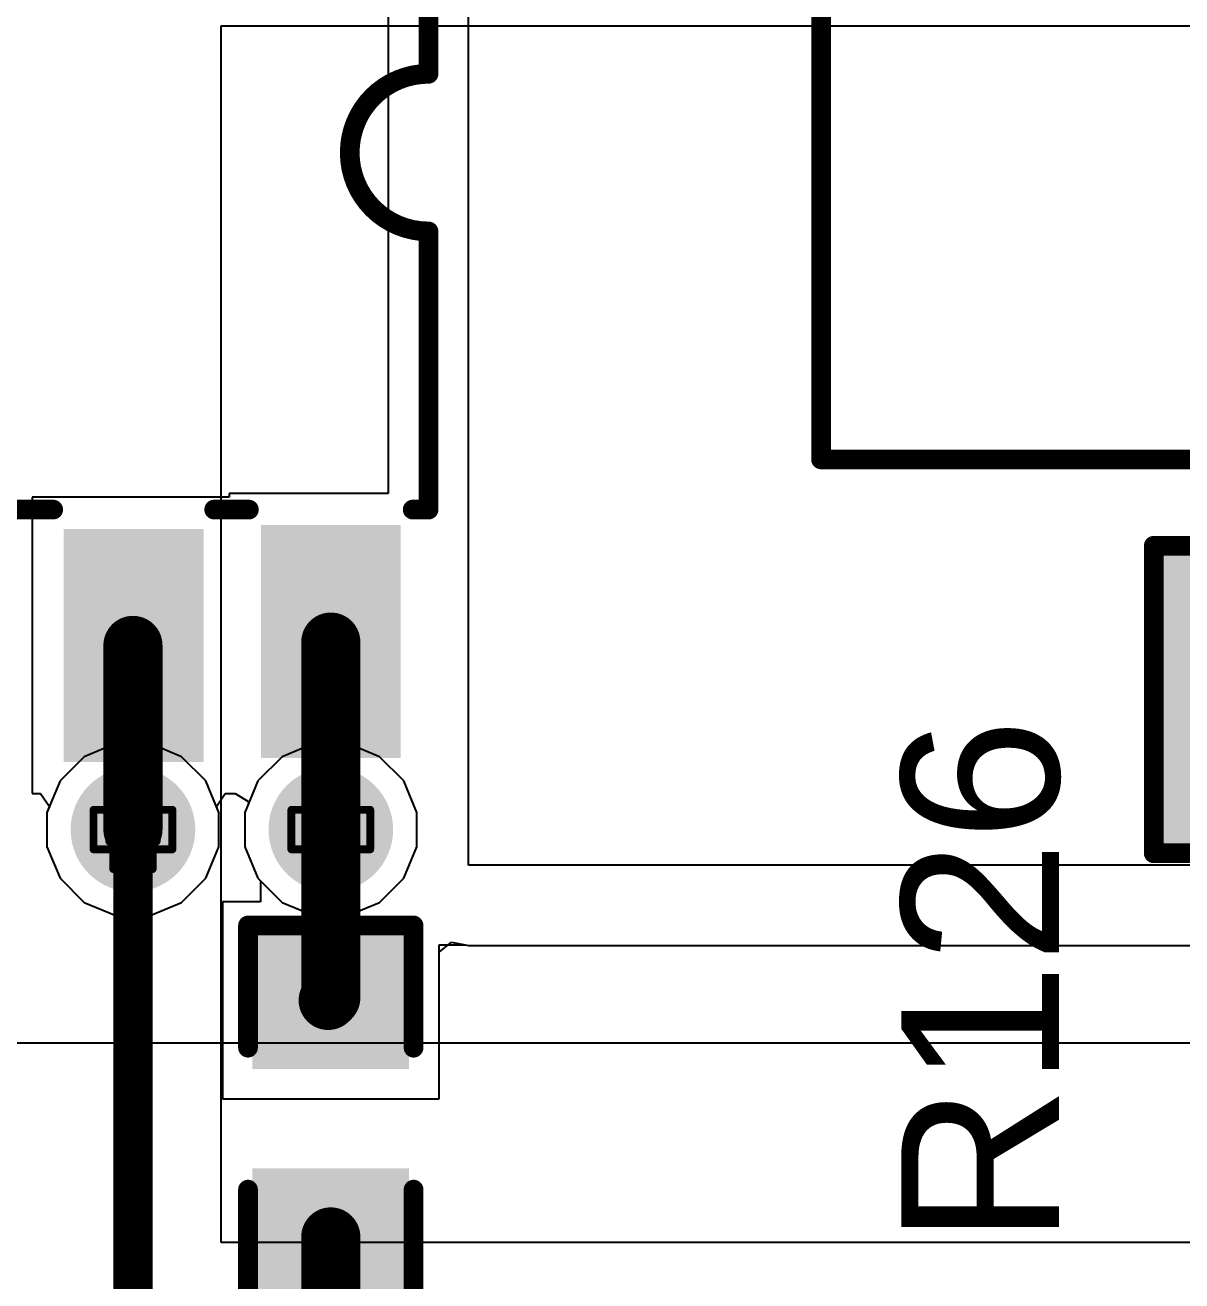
# Model space of a CAD drawing. Header units: inches. Extents: x -3 to 5259, y -3 to 5282.
# Drawn here: x 64.2 to 71.66, y 77.79 to 85.88 of the extents above; entities that cross this region are included whole.
import ezdxf

# ---------------------------------------------------------------- set-up
doc = ezdxf.new("R2010")
doc.units = ezdxf.units.IN
for name, color, linetype in [('Bottom Layer', 5, 'Continuous'), ('Bottom Solder', 6, 'Continuous'), ('Drill Drawing', 1, 'Continuous'), ('Layer 1', 16, 'Continuous'), ('Layer 2', 76, 'Continuous'), ('Top Layer', 1, 'Continuous'), ('Top Overlay', 2, 'Continuous'), ('Top Paste', 8, 'Continuous'), ('Top Solder', 216, 'Continuous'), ('Via Holes', 16, 'Continuous')]:
    doc.layers.add(name, color=color, linetype=linetype)
doc.styles.add('Arial', font='', dxfattribs={"height": 0.2})
doc.styles.get('Arial').set_extended_font_data('Arial')

# ---------------------------------------------------------------- blocks, each defined once
blk = doc.blocks.new('SO_5_4')
at = {"layer": 'Top Layer'}
for points in [[(-3.84985641, 0.8699995299999999), (-3.84985641, 1.67000047), (-2.44985667, 1.67000047), (-2.44985667, 0.8699995300000001)], [(2.44985667, 0.8699995299999999), (2.44985667, 1.67000047), (3.84985641, 1.67000047), (3.84985641, 0.8699995300000001)], [(2.47499759, -0.4000004700000002), (2.47499759, 0.4000004699999998), (3.87499733, 0.4000004700000002), (3.87499733, -0.4000004699999998)], [(-3.87499987, -1.67000047), (-3.87499987, -0.8699995300000001), (-2.47500013, -0.8699995299999999), (-2.47500013, -1.67000047)], [(2.44985667, -1.67000047), (2.44985667, -0.8699995300000001), (3.84985641, -0.8699995299999999), (3.84985641, -1.67000047)]]:
    blk.add_hatch(color=1, dxfattribs=at).paths.add_polyline_path(points)
at = {"layer": 'Top Paste'}
for points in [[(-3.84985641, 0.8699995299999999), (-3.84985641, 1.67000047), (-2.44985667, 1.67000047), (-2.44985667, 0.8699995300000001)], [(2.44985667, 0.8699995299999999), (2.44985667, 1.67000047), (3.84985641, 1.67000047), (3.84985641, 0.8699995300000001)], [(2.47499759, -0.4000004700000002), (2.47499759, 0.4000004699999998), (3.87499733, 0.4000004700000002), (3.87499733, -0.4000004699999998)], [(-3.87499987, -1.67000047), (-3.87499987, -0.8699995300000001), (-2.47500013, -0.8699995299999999), (-2.47500013, -1.67000047)], [(2.44985667, -1.67000047), (2.44985667, -0.8699995300000001), (3.84985641, -0.8699995299999999), (3.84985641, -1.67000047)]]:
    blk.add_hatch(color=8, dxfattribs=at).paths.add_polyline_path(points)
at = {"layer": 'Top Solder'}
for points in [[(-3.900656409999999, 0.8191995299999998), (-3.900656409999999, 1.72080047), (-2.39905667, 1.72080047), (-2.39905667, 0.8191995300000001)], [(2.39905667, 0.8191995299999998), (2.39905667, 1.72080047), (3.900656409999999, 1.72080047), (3.900656409999999, 0.8191995300000001)], [(2.42419759, -0.4508004700000001), (2.42419759, 0.4508004699999998), (3.92579733, 0.4508004700000001), (3.92579733, -0.4508004699999998)], [(-3.92579987, -1.72080047), (-3.92579987, -0.8191995300000001), (-2.42420013, -0.8191995299999998), (-2.42420013, -1.72080047)], [(2.39905667, -1.72080047), (2.39905667, -0.8191995300000001), (3.900656409999999, -0.8191995299999998), (3.900656409999999, -1.72080047)]]:
    blk.add_hatch(color=216, dxfattribs=at).paths.add_polyline_path(points)
at = {"layer": 'Top Overlay'}
for points in [[(-2.29997, 1.797685, 0.127, 0.127, 0), (-2.29997, 1.8998692, 0.127, 0.127, 0)], [(-0.5079745999999999, 1.8998692, 0.127, 0.127, 0), (-2.29997, 1.8998692, 0.127, 0.127, 0)], [(0.508, 1.8998692, 0.127, 0.127, -1), (-0.507746, 1.8998184, 0.127, 0.127, 0)], [(2.2999954, 1.8998692, 0.127, 0.127, 0), (0.5080254, 1.8998692, 0.127, 0.127, 0)], [(2.2999954, 1.797685, 0.127, 0.127, 0), (2.2999954, 1.8998692, 0.127, 0.127, 0)], [(2.2999954, 1.797812, 0.127, 0.127, 0), (2.2999954, 1.8998692, 0.127, 0.127, 0)], [(-3.988054, 1.2954, 0.127, 0.127, 0), (-4.115054, 1.4224, 0.127, 0.127, 0)], [(-4.115054, 1.1684, 0.127, 0.127, 0), (-4.115054, 1.4224, 0.127, 0.127, 0)], [(-4.115054, 1.1684, 0.127, 0.127, 0), (-3.988054, 1.2954, 0.127, 0.127, 0)], [(-2.29997, -0.7421371999999999, 0.127, 0.127, 0), (-2.29997, 0.7421118, 0.127, 0.127, 0)], [(2.2999954, 0.5186426, 0.127, 0.127, 0), (2.2999954, 0.742188, 0.127, 0.127, 0)], [(2.2999954, -0.742188, 0.127, 0.127, 0), (2.2999954, -0.5188965999999999, 0.127, 0.127, 0)], [(-2.29997, -1.9000724, 0.127, 0.127, 0), (-2.29997, -1.798066, 0.127, 0.127, 0)], [(2.2999954, -1.9000724, 0.127, 0.127, 0), (2.2999954, -1.7978882, 0.127, 0.127, 0)], [(2.2999954, -1.9000724, 0.127, 0.127, 0), (-2.29997, -1.9000724, 0.127, 0.127, 0)]]:
    blk.add_lwpolyline(points, format="xyseb", dxfattribs=at)
for points in [[(-2.33172, 1.8998692, 0.0635, 0.0635, 1), (-2.26822, 1.8998692, 0.0635, 0.0635, 1)], [(-2.33172, 1.8998692, 0.0635, 0.0635, 1), (-2.26822, 1.8998692, 0.0635, 0.0635, 1)], [(-0.5397246, 1.8998692, 0.0635, 0.0635, 1), (-0.4762245999999999, 1.8998692, 0.0635, 0.0635, 1)], [(-0.539496, 1.8998184, 0.0635, 0.0635, 1), (-0.475996, 1.8998184, 0.0635, 0.0635, 1)], [(0.47625, 1.8998692, 0.0635, 0.0635, 1), (0.5397500000000001, 1.8998692, 0.0635, 0.0635, 1)], [(0.4762754, 1.8998692, 0.0635, 0.0635, 1), (0.5397753999999999, 1.8998692, 0.0635, 0.0635, 1)], [(2.2682454, 1.8998692, 0.0635, 0.0635, 1), (2.3317454, 1.8998692, 0.0635, 0.0635, 1)], [(2.2682454, 1.8998692, 0.0635, 0.0635, 1), (2.3317454, 1.8998692, 0.0635, 0.0635, 1)], [(2.2682454, 1.8998692, 0.0635, 0.0635, 1), (2.3317454, 1.8998692, 0.0635, 0.0635, 1)], [(-2.33172, 1.797685, 0.0635, 0.0635, 1), (-2.26822, 1.797685, 0.0635, 0.0635, 1)], [(2.2682454, 1.797812, 0.0635, 0.0635, 1), (2.3317454, 1.797812, 0.0635, 0.0635, 1)], [(2.2682454, 1.797685, 0.0635, 0.0635, 1), (2.3317454, 1.797685, 0.0635, 0.0635, 1)], [(-4.146803999999999, 1.4224, 0.0635, 0.0635, 1), (-4.083303999999999, 1.4224, 0.0635, 0.0635, 1)], [(-4.146803999999999, 1.4224, 0.0635, 0.0635, 1), (-4.083303999999999, 1.4224, 0.0635, 0.0635, 1)], [(-4.019804, 1.2954, 0.0635, 0.0635, 1), (-3.956304, 1.2954, 0.0635, 0.0635, 1)], [(-4.019804, 1.2954, 0.0635, 0.0635, 1), (-3.956304, 1.2954, 0.0635, 0.0635, 1)], [(-4.146803999999999, 1.1684, 0.0635, 0.0635, 1), (-4.083303999999999, 1.1684, 0.0635, 0.0635, 1)], [(-4.146803999999999, 1.1684, 0.0635, 0.0635, 1), (-4.083303999999999, 1.1684, 0.0635, 0.0635, 1)], [(-2.33172, 0.7421118, 0.0635, 0.0635, 1), (-2.26822, 0.7421118, 0.0635, 0.0635, 1)], [(2.2682454, 0.742188, 0.0635, 0.0635, 1), (2.3317454, 0.742188, 0.0635, 0.0635, 1)], [(2.2682454, 0.5186426, 0.0635, 0.0635, 1), (2.3317454, 0.5186426, 0.0635, 0.0635, 1)], [(2.2682454, -0.5188965999999999, 0.0635, 0.0635, 1), (2.3317454, -0.5188965999999999, 0.0635, 0.0635, 1)], [(-2.33172, -0.7421371999999999, 0.0635, 0.0635, 1), (-2.26822, -0.7421371999999999, 0.0635, 0.0635, 1)], [(2.2682454, -0.742188, 0.0635, 0.0635, 1), (2.3317454, -0.742188, 0.0635, 0.0635, 1)], [(-2.33172, -1.798066, 0.0635, 0.0635, 1), (-2.26822, -1.798066, 0.0635, 0.0635, 1)], [(2.2682454, -1.7978882, 0.0635, 0.0635, 1), (2.3317454, -1.7978882, 0.0635, 0.0635, 1)], [(-2.33172, -1.9000724, 0.0635, 0.0635, 1), (-2.26822, -1.9000724, 0.0635, 0.0635, 1)], [(-2.33172, -1.9000724, 0.0635, 0.0635, 1), (-2.26822, -1.9000724, 0.0635, 0.0635, 1)], [(2.2682454, -1.9000724, 0.0635, 0.0635, 1), (2.3317454, -1.9000724, 0.0635, 0.0635, 1)], [(2.2682454, -1.9000724, 0.0635, 0.0635, 1), (2.3317454, -1.9000724, 0.0635, 0.0635, 1)]]:
    blk.add_lwpolyline(points, format="xyseb", close=True, dxfattribs=at)
blk = doc.blocks.new('R___1206_40')
at = {"layer": 'Top Layer'}
for points in [[(-2.03200254, 0.889), (-0.50800254, 0.889), (-0.50800254, -0.889), (-2.03200254, -0.889)], [(0.50799746, 0.889), (2.03199746, 0.889), (2.03199746, -0.889), (0.50799746, -0.889)]]:
    blk.add_hatch(color=1, dxfattribs=at).paths.add_polyline_path(points)
at = {"layer": 'Top Paste'}
for points in [[(-2.03200254, 0.889), (-0.50800254, 0.889), (-0.50800254, -0.889), (-2.03200254, -0.889)], [(0.50799746, 0.889), (2.03199746, 0.889), (2.03199746, -0.889), (0.50799746, -0.889)]]:
    blk.add_hatch(color=8, dxfattribs=at).paths.add_polyline_path(points)
at = {"layer": 'Top Solder'}
for points in [[(-2.13360254, 0.9905999999999999), (-0.40640254, 0.9905999999999999), (-0.40640254, -0.9905999999999999), (-2.13360254, -0.9905999999999999)], [(0.40639746, 0.9905999999999999), (2.13359746, 0.9905999999999999), (2.13359746, -0.9905999999999999), (0.40639746, -0.9905999999999999)]]:
    blk.add_hatch(color=216, dxfattribs=at).paths.add_polyline_path(points)
at = {"layer": 'Top Overlay'}
for points in [[(-2.1336, 0.99060254, 0.127, 0.127, 0), (-2.1336, -0.99060254, 0.127, 0.127, 0)], [(2.13359746, 0.9905999999999999, 0.127, 0.127, 0), (-2.1336, 0.99060254, 0.127, 0.127, 0)], [(2.13359746, 0.9905999999999999, 0.127, 0.127, 0), (2.13359746, -0.9905999999999999, 0.127, 0.127, 0)], [(2.13359746, -0.9905999999999999, 0.127, 0.127, 0), (-2.1336, -0.99060254, 0.127, 0.127, 0)]]:
    blk.add_lwpolyline(points, format="xyseb", dxfattribs=at)
for points in [[(-2.16535, 0.99060254, 0.0635, 0.0635, 1), (-2.10185, 0.99060254, 0.0635, 0.0635, 1)], [(-2.16535, 0.99060254, 0.0635, 0.0635, 1), (-2.10185, 0.99060254, 0.0635, 0.0635, 1)], [(2.10184746, 0.9905999999999999, 0.0635, 0.0635, 1), (2.16534746, 0.9905999999999999, 0.0635, 0.0635, 1)], [(2.10184746, 0.9905999999999999, 0.0635, 0.0635, 1), (2.16534746, 0.9905999999999999, 0.0635, 0.0635, 1)], [(-2.16535, -0.99060254, 0.0635, 0.0635, 1), (-2.10185, -0.99060254, 0.0635, 0.0635, 1)], [(-2.16535, -0.99060254, 0.0635, 0.0635, 1), (-2.10185, -0.99060254, 0.0635, 0.0635, 1)], [(2.10184746, -0.9905999999999999, 0.0635, 0.0635, 1), (2.16534746, -0.9905999999999999, 0.0635, 0.0635, 1)], [(2.10184746, -0.9905999999999999, 0.0635, 0.0635, 1), (2.16534746, -0.9905999999999999, 0.0635, 0.0635, 1)]]:
    blk.add_lwpolyline(points, format="xyseb", close=True, dxfattribs=at)
blk = doc.blocks.new('C___0603_220')
at = {"layer": 'Top Layer'}
for points in [[(-0.3809999999999999, 0.4445), (-0.3809999999999999, -0.4445), (-1.143, -0.4445), (-1.143, 0.4445)], [(1.143, 0.4445), (1.143, -0.4445), (0.3809999999999999, -0.4445), (0.3809999999999999, 0.4445)]]:
    blk.add_hatch(color=1, dxfattribs=at).paths.add_polyline_path(points)
at = {"layer": 'Top Paste'}
for points in [[(-0.3809999999999999, 0.4445), (-0.3809999999999999, -0.4445), (-1.143, -0.4445), (-1.143, 0.4445)], [(1.143, 0.4445), (1.143, -0.4445), (0.3809999999999999, -0.4445), (0.3809999999999999, 0.4445)]]:
    blk.add_hatch(color=8, dxfattribs=at).paths.add_polyline_path(points)
at = {"layer": 'Top Solder'}
for points in [[(-0.3210001199999999, 0.50449988), (-0.3210001199999999, -0.50449988), (-1.20299988, -0.50449988), (-1.20299988, 0.50449988)], [(1.20299988, 0.50449988), (1.20299988, -0.50449988), (0.3210001199999999, -0.50449988), (0.3210001199999999, 0.50449988)]]:
    blk.add_hatch(color=216, dxfattribs=at).paths.add_polyline_path(points)
at = {"layer": 'Top Overlay'}
for points in [[(-0.4571999999999999, 0.5334, 0.127, 0.127, 0), (-1.2446, 0.5334, 0.127, 0.127, 0)], [(-1.2446, -0.5334, 0.127, 0.127, 0), (-1.2446, 0.5334, 0.127, 0.127, 0)], [(1.2446, 0.5334, 0.127, 0.127, 0), (0.4571999999999999, 0.5334, 0.127, 0.127, 0)], [(1.2446, -0.5334, 0.127, 0.127, 0), (1.2446, 0.5334, 0.127, 0.127, 0)], [(-0.4571999999999999, -0.5334, 0.127, 0.127, 0), (-1.2446, -0.5334, 0.127, 0.127, 0)], [(1.2446, -0.5334, 0.127, 0.127, 0), (0.4571999999999999, -0.5334, 0.127, 0.127, 0)]]:
    blk.add_lwpolyline(points, format="xyseb", dxfattribs=at)
for points in [[(-1.27635, 0.5334, 0.0635, 0.0635, 1), (-1.21285, 0.5334, 0.0635, 0.0635, 1)], [(-1.27635, 0.5334, 0.0635, 0.0635, 1), (-1.21285, 0.5334, 0.0635, 0.0635, 1)], [(-0.4889499999999999, 0.5334, 0.0635, 0.0635, 1), (-0.42545, 0.5334, 0.0635, 0.0635, 1)], [(0.42545, 0.5334, 0.0635, 0.0635, 1), (0.4889499999999999, 0.5334, 0.0635, 0.0635, 1)], [(1.21285, 0.5334, 0.0635, 0.0635, 1), (1.27635, 0.5334, 0.0635, 0.0635, 1)], [(1.21285, 0.5334, 0.0635, 0.0635, 1), (1.27635, 0.5334, 0.0635, 0.0635, 1)], [(-1.27635, -0.5334, 0.0635, 0.0635, 1), (-1.21285, -0.5334, 0.0635, 0.0635, 1)], [(-1.27635, -0.5334, 0.0635, 0.0635, 1), (-1.21285, -0.5334, 0.0635, 0.0635, 1)], [(-0.4889499999999999, -0.5334, 0.0635, 0.0635, 1), (-0.42545, -0.5334, 0.0635, 0.0635, 1)], [(0.42545, -0.5334, 0.0635, 0.0635, 1), (0.4889499999999999, -0.5334, 0.0635, 0.0635, 1)], [(1.21285, -0.5334, 0.0635, 0.0635, 1), (1.27635, -0.5334, 0.0635, 0.0635, 1)], [(1.21285, -0.5334, 0.0635, 0.0635, 1), (1.27635, -0.5334, 0.0635, 0.0635, 1)]]:
    blk.add_lwpolyline(points, format="xyseb", close=True, dxfattribs=at)
blk = doc.blocks.new('SVZ1VM221FBRE00RAXXX_221')
at = {"layer": 'Top Overlay'}
for points in [[(4.20123874, 4.2262298, 0.127, 0.127, 0), (-2.4649684, 4.2262298, 0.127, 0.127, 0)], [(4.20123874, 4.2262298, 0.127, 0.127, 0), (4.20123874, 0.7823962, 0.127, 0.127, 0)]]:
    blk.add_lwpolyline(points, format="xyseb", dxfattribs=at)
blk.add_lwpolyline([(4.169488739999999, 4.2262298, 0.0635, 0.0635, 1), (4.23298874, 4.2262298, 0.0635, 0.0635, 1)], format="xyseb", close=True, dxfattribs=at)
blk.add_lwpolyline([(4.169488739999999, 4.2262298, 0.0635, 0.0635, 1), (4.23298874, 4.2262298, 0.0635, 0.0635, 1)], format="xyseb", close=True, dxfattribs=at)

msp = doc.modelspace()

# ---------------------------------------------------------------- hatches: boundary and pattern name
at = {"layer": 'Bottom Layer'}
h = msp.add_hatch(color=5, dxfattribs=at)
edge = h.paths.add_edge_path()
edge.add_arc((64.8989431, 80.70034152), 0.2999994, 0, 360)
h = msp.add_hatch(color=5, dxfattribs=at)
edge = h.paths.add_edge_path()
edge.add_arc((66.17383767999999, 80.70034152), 0.2999994, 0, 360)
at = {"layer": 'Bottom Solder'}
h = msp.add_hatch(color=6, dxfattribs=at)
edge = h.paths.add_edge_path()
edge.add_arc((64.8989431, 80.70034152), 0.4015993999999999, 0, 360)
h = msp.add_hatch(color=6, dxfattribs=at)
edge = h.paths.add_edge_path()
edge.add_arc((66.17383767999999, 80.70034152), 0.4015993999999999, 0, 360)
at = {"layer": 'Layer 1'}
h = msp.add_hatch(color=16, dxfattribs=at)
edge = h.paths.add_edge_path()
edge.add_arc((64.8989431, 80.70034152), 0.2999994, 0, 360)
h = msp.add_hatch(color=16, dxfattribs=at)
edge = h.paths.add_edge_path()
edge.add_arc((66.17383767999999, 80.70034152), 0.2999994, 0, 360)
at = {"layer": 'Layer 2'}
h = msp.add_hatch(color=76, dxfattribs=at)
edge = h.paths.add_edge_path()
edge.add_arc((64.8989431, 80.70034152), 0.2999994, 0, 360)
h = msp.add_hatch(color=76, dxfattribs=at)
edge = h.paths.add_edge_path()
edge.add_arc((66.17383767999999, 80.70034152), 0.2999994, 0, 360)
at = {"layer": 'Top Layer'}
h = msp.add_hatch(color=1, dxfattribs=at)
edge = h.paths.add_edge_path()
edge.add_arc((64.8989431, 80.70034152), 0.2999994, 0, 360)
h = msp.add_hatch(color=1, dxfattribs=at)
edge = h.paths.add_edge_path()
edge.add_arc((66.17383767999999, 80.70034152), 0.2999994, 0, 360)
at = {"layer": 'Top Solder'}
h = msp.add_hatch(color=216, dxfattribs=at)
edge = h.paths.add_edge_path()
edge.add_arc((64.8989431, 80.70034152), 0.4015993999999999, 0, 360)
h = msp.add_hatch(color=216, dxfattribs=at)
edge = h.paths.add_edge_path()
edge.add_arc((66.17383767999999, 80.70034152), 0.4015993999999999, 0, 360)
at = {"layer": 'Via Holes'}
h = msp.add_hatch(color=7, dxfattribs=at)
edge = h.paths.add_edge_path()
edge.add_arc((64.8989431, 80.70034152), 0.1499997, 0, 360)
h = msp.add_hatch(color=7, dxfattribs=at)
edge = h.paths.add_edge_path()
edge.add_arc((66.17383767999999, 80.70034152), 0.1499997, 0, 360)

# ---------------------------------------------------------------- linework, layer by layer
at = {"layer": 'Bottom Layer'}
for p, q in [((64.7887452, 81.25434092), (64.58512864, 81.17000021999999)), ((64.7887452, 81.25434092), (64.58512864, 81.17000021999999)), ((65.009141, 81.25434092), (64.7887452, 81.25434092)), ((65.009141, 81.25434092), (64.7887452, 81.25434092)), ((65.21275755999999, 81.17000021999999), (65.009141, 81.25434092)), ((65.21275755999999, 81.17000021999999), (65.009141, 81.25434092)), ((66.06363978, 81.25434092), (65.86002321999999, 81.17000021999999)), ((66.06363978, 81.25434092), (65.86002321999999, 81.17000021999999)), ((66.28403558000001, 81.25434092), (66.06363978, 81.25434092)), ((66.28403558000001, 81.25434092), (66.06363978, 81.25434092)), ((66.48765214, 81.17000021999999), (66.28403558000001, 81.25434092)), ((66.48765214, 81.17000021999999), (66.28403558000001, 81.25434092)), ((64.58512864, 81.17000021999999), (64.42928439999999, 81.01415598)), ((64.58512864, 81.17000021999999), (64.42928439999999, 81.01415598)), ((65.3686018, 81.01415598), (65.21275755999999, 81.17000021999999)), ((65.3686018, 81.01415598), (65.21275755999999, 81.17000021999999)), ((65.86002321999999, 81.17000021999999), (65.70417898, 81.01415598)), ((65.86002321999999, 81.17000021999999), (65.70417898, 81.01415598)), ((66.64349637999999, 81.01415598), (66.48765214, 81.17000021999999)), ((66.64349637999999, 81.01415598), (66.48765214, 81.17000021999999)), ((64.42928439999999, 81.01415598), (64.3449437, 80.81053942)), ((64.42928439999999, 81.01415598), (64.3449437, 80.81053942)), ((65.4529425, 80.81053942), (65.3686018, 81.01415598)), ((65.4529425, 80.81053942), (65.3686018, 81.01415598)), ((65.70417898, 81.01415598), (65.61983828, 80.81053942)), ((65.70417898, 81.01415598), (65.61983828, 80.81053942)), ((66.72783708, 80.81053942), (66.64349637999999, 81.01415598)), ((66.72783708, 80.81053942), (66.64349637999999, 81.01415598)), ((64.3449437, 80.81053942), (64.3449437, 80.59014361999999)), ((64.3449437, 80.81053942), (64.3449437, 80.59014361999999)), ((65.4529425, 80.59014361999999), (65.4529425, 80.81053942)), ((65.4529425, 80.59014361999999), (65.4529425, 80.81053942)), ((65.61983828, 80.81053942), (65.61983828, 80.59014361999999)), ((65.61983828, 80.81053942), (65.61983828, 80.59014361999999)), ((66.72783708, 80.59014361999999), (66.72783708, 80.81053942)), ((66.72783708, 80.59014361999999), (66.72783708, 80.81053942)), ((64.3449437, 80.59014361999999), (64.42928439999999, 80.38652705999999)), ((64.3449437, 80.59014361999999), (64.42928439999999, 80.38652705999999)), ((65.3686018, 80.38652705999999), (65.4529425, 80.59014361999999)), ((65.3686018, 80.38652705999999), (65.4529425, 80.59014361999999)), ((65.61983828, 80.59014361999999), (65.70417898, 80.38652705999999)), ((65.61983828, 80.59014361999999), (65.70417898, 80.38652705999999)), ((66.64349637999999, 80.38652705999999), (66.72783708, 80.59014361999999)), ((66.64349637999999, 80.38652705999999), (66.72783708, 80.59014361999999)), ((64.42928439999999, 80.38652705999999), (64.58512864, 80.23068282)), ((64.42928439999999, 80.38652705999999), (64.58512864, 80.23068282)), ((65.21275755999999, 80.23068282), (65.3686018, 80.38652705999999)), ((65.21275755999999, 80.23068282), (65.3686018, 80.38652705999999)), ((65.70417898, 80.38652705999999), (65.86002321999999, 80.23068282)), ((65.70417898, 80.38652705999999), (65.86002321999999, 80.23068282)), ((66.48765214, 80.23068282), (66.64349637999999, 80.38652705999999)), ((66.48765214, 80.23068282), (66.64349637999999, 80.38652705999999)), ((64.58512864, 80.23068282), (64.7887452, 80.14634212)), ((64.58512864, 80.23068282), (64.7887452, 80.14634212)), ((65.009141, 80.14634212), (65.21275755999999, 80.23068282)), ((65.009141, 80.14634212), (65.21275755999999, 80.23068282)), ((65.86002321999999, 80.23068282), (66.06363978, 80.14634212)), ((65.86002321999999, 80.23068282), (66.06363978, 80.14634212)), ((66.28403558000001, 80.14634212), (66.48765214, 80.23068282)), ((66.28403558000001, 80.14634212), (66.48765214, 80.23068282)), ((64.7887452, 80.14634212), (65.009141, 80.14634212)), ((64.7887452, 80.14634212), (65.009141, 80.14634212)), ((66.06363978, 80.14634212), (66.28403558000001, 80.14634212)), ((66.06363978, 80.14634212), (66.28403558000001, 80.14634212)), ((110.8536137, 79.3242), (48.1076, 79.3242))]:
    msp.add_line(p, q, dxfattribs=at)
at = {"layer": 'Drill Drawing'}
for points in [[(64.77194309999999, 80.82734151999999, 0.0508, 0.0508, 0), (64.77194309999999, 80.95434151999999, 0.0508, 0.0508, 0)], [(64.77194309999999, 80.95434151999999, 0.0508, 0.0508, 0), (65.02594309999999, 80.95434151999999, 0.0508, 0.0508, 0)], [(65.02594309999999, 80.82734151999999, 0.0508, 0.0508, 0), (65.02594309999999, 80.95434151999999, 0.0508, 0.0508, 0)], [(66.04683768, 80.82734151999999, 0.0508, 0.0508, 0), (66.04683768, 80.95434151999999, 0.0508, 0.0508, 0)], [(66.04683768, 80.95434151999999, 0.0508, 0.0508, 0), (66.30083767999999, 80.95434151999999, 0.0508, 0.0508, 0)], [(66.30083767999999, 80.82734151999999, 0.0508, 0.0508, 0), (66.30083767999999, 80.95434151999999, 0.0508, 0.0508, 0)], [(64.64494309999999, 80.57334152, 0.0508, 0.0508, 0), (64.64494309999999, 80.82734151999999, 0.0508, 0.0508, 0)], [(64.64494309999999, 80.82734151999999, 0.0508, 0.0508, 0), (64.77194309999999, 80.82734151999999, 0.0508, 0.0508, 0)], [(64.8227431, 80.77654152, 0.0508, 0.0508, 0), (64.8227431, 80.85274152, 0.0508, 0.0508, 0)], [(64.8227431, 80.85274152, 0.0508, 0.0508, 0), (64.9751431, 80.85274152, 0.0508, 0.0508, 0)], [(64.9751431, 80.77654152, 0.0508, 0.0508, 0), (64.9751431, 80.85274152, 0.0508, 0.0508, 0)], [(65.02594309999999, 80.82734151999999, 0.0508, 0.0508, 0), (65.1529431, 80.82734151999999, 0.0508, 0.0508, 0)], [(65.1529431, 80.57334152, 0.0508, 0.0508, 0), (65.1529431, 80.82734151999999, 0.0508, 0.0508, 0)], [(65.91983768, 80.57334152, 0.0508, 0.0508, 0), (65.91983768, 80.82734151999999, 0.0508, 0.0508, 0)], [(65.91983768, 80.82734151999999, 0.0508, 0.0508, 0), (66.04683768, 80.82734151999999, 0.0508, 0.0508, 0)], [(66.09763767999999, 80.77654152, 0.0508, 0.0508, 0), (66.09763767999999, 80.85274152, 0.0508, 0.0508, 0)], [(66.09763767999999, 80.85274152, 0.0508, 0.0508, 0), (66.25003767999999, 80.85274152, 0.0508, 0.0508, 0)], [(66.25003767999999, 80.77654152, 0.0508, 0.0508, 0), (66.25003767999999, 80.85274152, 0.0508, 0.0508, 0)], [(66.30083767999999, 80.82734151999999, 0.0508, 0.0508, 0), (66.42783768, 80.82734151999999, 0.0508, 0.0508, 0)], [(66.42783768, 80.57334152, 0.0508, 0.0508, 0), (66.42783768, 80.82734151999999, 0.0508, 0.0508, 0)], [(64.7465431, 80.62414152, 0.0508, 0.0508, 0), (64.7465431, 80.77654152, 0.0508, 0.0508, 0)], [(64.7465431, 80.77654152, 0.0508, 0.0508, 0), (64.8227431, 80.77654152, 0.0508, 0.0508, 0)], [(64.9751431, 80.77654152, 0.0508, 0.0508, 0), (65.0513431, 80.77654152, 0.0508, 0.0508, 0)], [(65.0513431, 80.62414152, 0.0508, 0.0508, 0), (65.0513431, 80.77654152, 0.0508, 0.0508, 0)], [(66.02143768, 80.62414152, 0.0508, 0.0508, 0), (66.02143768, 80.77654152, 0.0508, 0.0508, 0)], [(66.02143768, 80.77654152, 0.0508, 0.0508, 0), (66.09763767999999, 80.77654152, 0.0508, 0.0508, 0)], [(66.25003767999999, 80.77654152, 0.0508, 0.0508, 0), (66.32623768, 80.77654152, 0.0508, 0.0508, 0)], [(66.32623768, 80.62414152, 0.0508, 0.0508, 0), (66.32623768, 80.77654152, 0.0508, 0.0508, 0)], [(64.64494309999999, 80.57334152, 0.0508, 0.0508, 0), (64.77194309999999, 80.57334152, 0.0508, 0.0508, 0)], [(64.7465431, 80.62414152, 0.0508, 0.0508, 0), (64.8227431, 80.62414152, 0.0508, 0.0508, 0)], [(64.77194309999999, 80.44634151999999, 0.0508, 0.0508, 0), (64.77194309999999, 80.57334152, 0.0508, 0.0508, 0)], [(64.8227431, 80.54794152, 0.0508, 0.0508, 0), (64.8227431, 80.62414152, 0.0508, 0.0508, 0)], [(64.9751431, 80.62414152, 0.0508, 0.0508, 0), (65.0513431, 80.62414152, 0.0508, 0.0508, 0)], [(64.9751431, 80.54794152, 0.0508, 0.0508, 0), (64.9751431, 80.62414152, 0.0508, 0.0508, 0)], [(65.02594309999999, 80.57334152, 0.0508, 0.0508, 0), (65.1529431, 80.57334152, 0.0508, 0.0508, 0)], [(65.02594309999999, 80.44634151999999, 0.0508, 0.0508, 0), (65.02594309999999, 80.57334152, 0.0508, 0.0508, 0)], [(65.91983768, 80.57334152, 0.0508, 0.0508, 0), (66.04683768, 80.57334152, 0.0508, 0.0508, 0)], [(66.02143768, 80.62414152, 0.0508, 0.0508, 0), (66.09763767999999, 80.62414152, 0.0508, 0.0508, 0)], [(66.04683768, 80.44634151999999, 0.0508, 0.0508, 0), (66.04683768, 80.57334152, 0.0508, 0.0508, 0)], [(66.09763767999999, 80.54794152, 0.0508, 0.0508, 0), (66.09763767999999, 80.62414152, 0.0508, 0.0508, 0)], [(66.25003767999999, 80.62414152, 0.0508, 0.0508, 0), (66.32623768, 80.62414152, 0.0508, 0.0508, 0)], [(66.25003767999999, 80.54794152, 0.0508, 0.0508, 0), (66.25003767999999, 80.62414152, 0.0508, 0.0508, 0)], [(66.30083767999999, 80.57334152, 0.0508, 0.0508, 0), (66.42783768, 80.57334152, 0.0508, 0.0508, 0)], [(66.30083767999999, 80.44634151999999, 0.0508, 0.0508, 0), (66.30083767999999, 80.57334152, 0.0508, 0.0508, 0)], [(64.8227431, 80.54794152, 0.0508, 0.0508, 0), (64.9751431, 80.54794152, 0.0508, 0.0508, 0)], [(66.09763767999999, 80.54794152, 0.0508, 0.0508, 0), (66.25003767999999, 80.54794152, 0.0508, 0.0508, 0)], [(64.77194309999999, 80.44634151999999, 0.0508, 0.0508, 0), (65.02594309999999, 80.44634151999999, 0.0508, 0.0508, 0)], [(66.04683768, 80.44634151999999, 0.0508, 0.0508, 0), (66.30083767999999, 80.44634151999999, 0.0508, 0.0508, 0)]]:
    msp.add_lwpolyline(points, format="xyseb", dxfattribs=at)
for points in [[(64.7592431, 80.95434151999999, 0.0254, 0.0254, 1), (64.7846431, 80.95434151999999, 0.0254, 0.0254, 1)], [(64.7592431, 80.95434151999999, 0.0254, 0.0254, 1), (64.7846431, 80.95434151999999, 0.0254, 0.0254, 1)], [(65.0132431, 80.95434151999999, 0.0254, 0.0254, 1), (65.03864309999999, 80.95434151999999, 0.0254, 0.0254, 1)], [(65.0132431, 80.95434151999999, 0.0254, 0.0254, 1), (65.03864309999999, 80.95434151999999, 0.0254, 0.0254, 1)], [(66.03413768, 80.95434151999999, 0.0254, 0.0254, 1), (66.05953767999999, 80.95434151999999, 0.0254, 0.0254, 1)], [(66.03413768, 80.95434151999999, 0.0254, 0.0254, 1), (66.05953767999999, 80.95434151999999, 0.0254, 0.0254, 1)], [(66.28813768, 80.95434151999999, 0.0254, 0.0254, 1), (66.31353768, 80.95434151999999, 0.0254, 0.0254, 1)], [(66.28813768, 80.95434151999999, 0.0254, 0.0254, 1), (66.31353768, 80.95434151999999, 0.0254, 0.0254, 1)], [(64.6322431, 80.82734151999999, 0.0254, 0.0254, 1), (64.6576431, 80.82734151999999, 0.0254, 0.0254, 1)], [(64.6322431, 80.82734151999999, 0.0254, 0.0254, 1), (64.6576431, 80.82734151999999, 0.0254, 0.0254, 1)], [(64.7592431, 80.82734151999999, 0.0254, 0.0254, 1), (64.7846431, 80.82734151999999, 0.0254, 0.0254, 1)], [(64.7592431, 80.82734151999999, 0.0254, 0.0254, 1), (64.7846431, 80.82734151999999, 0.0254, 0.0254, 1)], [(64.81004309999999, 80.85274152, 0.0254, 0.0254, 1), (64.83544309999999, 80.85274152, 0.0254, 0.0254, 1)], [(64.81004309999999, 80.85274152, 0.0254, 0.0254, 1), (64.83544309999999, 80.85274152, 0.0254, 0.0254, 1)], [(64.9624431, 80.85274152, 0.0254, 0.0254, 1), (64.98784309999999, 80.85274152, 0.0254, 0.0254, 1)], [(64.9624431, 80.85274152, 0.0254, 0.0254, 1), (64.98784309999999, 80.85274152, 0.0254, 0.0254, 1)], [(65.0132431, 80.82734151999999, 0.0254, 0.0254, 1), (65.03864309999999, 80.82734151999999, 0.0254, 0.0254, 1)], [(65.0132431, 80.82734151999999, 0.0254, 0.0254, 1), (65.03864309999999, 80.82734151999999, 0.0254, 0.0254, 1)], [(65.14024309999999, 80.82734151999999, 0.0254, 0.0254, 1), (65.1656431, 80.82734151999999, 0.0254, 0.0254, 1)], [(65.14024309999999, 80.82734151999999, 0.0254, 0.0254, 1), (65.1656431, 80.82734151999999, 0.0254, 0.0254, 1)], [(65.90713767999999, 80.82734151999999, 0.0254, 0.0254, 1), (65.93253768, 80.82734151999999, 0.0254, 0.0254, 1)], [(65.90713767999999, 80.82734151999999, 0.0254, 0.0254, 1), (65.93253768, 80.82734151999999, 0.0254, 0.0254, 1)], [(66.03413768, 80.82734151999999, 0.0254, 0.0254, 1), (66.05953767999999, 80.82734151999999, 0.0254, 0.0254, 1)], [(66.03413768, 80.82734151999999, 0.0254, 0.0254, 1), (66.05953767999999, 80.82734151999999, 0.0254, 0.0254, 1)], [(66.08493768, 80.85274152, 0.0254, 0.0254, 1), (66.11033768, 80.85274152, 0.0254, 0.0254, 1)], [(66.08493768, 80.85274152, 0.0254, 0.0254, 1), (66.11033768, 80.85274152, 0.0254, 0.0254, 1)], [(66.23733768, 80.85274152, 0.0254, 0.0254, 1), (66.26273767999999, 80.85274152, 0.0254, 0.0254, 1)], [(66.23733768, 80.85274152, 0.0254, 0.0254, 1), (66.26273767999999, 80.85274152, 0.0254, 0.0254, 1)], [(66.28813768, 80.82734151999999, 0.0254, 0.0254, 1), (66.31353768, 80.82734151999999, 0.0254, 0.0254, 1)], [(66.28813768, 80.82734151999999, 0.0254, 0.0254, 1), (66.31353768, 80.82734151999999, 0.0254, 0.0254, 1)], [(66.41513768, 80.82734151999999, 0.0254, 0.0254, 1), (66.44053767999999, 80.82734151999999, 0.0254, 0.0254, 1)], [(66.41513768, 80.82734151999999, 0.0254, 0.0254, 1), (66.44053767999999, 80.82734151999999, 0.0254, 0.0254, 1)], [(64.73384309999999, 80.77654152, 0.0254, 0.0254, 1), (64.7592431, 80.77654152, 0.0254, 0.0254, 1)], [(64.73384309999999, 80.77654152, 0.0254, 0.0254, 1), (64.7592431, 80.77654152, 0.0254, 0.0254, 1)], [(64.81004309999999, 80.77654152, 0.0254, 0.0254, 1), (64.83544309999999, 80.77654152, 0.0254, 0.0254, 1)], [(64.81004309999999, 80.77654152, 0.0254, 0.0254, 1), (64.83544309999999, 80.77654152, 0.0254, 0.0254, 1)], [(64.9624431, 80.77654152, 0.0254, 0.0254, 1), (64.98784309999999, 80.77654152, 0.0254, 0.0254, 1)], [(64.9624431, 80.77654152, 0.0254, 0.0254, 1), (64.98784309999999, 80.77654152, 0.0254, 0.0254, 1)], [(65.03864309999999, 80.77654152, 0.0254, 0.0254, 1), (65.0640431, 80.77654152, 0.0254, 0.0254, 1)], [(65.03864309999999, 80.77654152, 0.0254, 0.0254, 1), (65.0640431, 80.77654152, 0.0254, 0.0254, 1)], [(66.00873768, 80.77654152, 0.0254, 0.0254, 1), (66.03413768, 80.77654152, 0.0254, 0.0254, 1)], [(66.00873768, 80.77654152, 0.0254, 0.0254, 1), (66.03413768, 80.77654152, 0.0254, 0.0254, 1)], [(66.08493768, 80.77654152, 0.0254, 0.0254, 1), (66.11033768, 80.77654152, 0.0254, 0.0254, 1)], [(66.08493768, 80.77654152, 0.0254, 0.0254, 1), (66.11033768, 80.77654152, 0.0254, 0.0254, 1)], [(66.23733768, 80.77654152, 0.0254, 0.0254, 1), (66.26273767999999, 80.77654152, 0.0254, 0.0254, 1)], [(66.23733768, 80.77654152, 0.0254, 0.0254, 1), (66.26273767999999, 80.77654152, 0.0254, 0.0254, 1)], [(66.31353768, 80.77654152, 0.0254, 0.0254, 1), (66.33893768, 80.77654152, 0.0254, 0.0254, 1)], [(66.31353768, 80.77654152, 0.0254, 0.0254, 1), (66.33893768, 80.77654152, 0.0254, 0.0254, 1)], [(64.6322431, 80.57334152, 0.0254, 0.0254, 1), (64.6576431, 80.57334152, 0.0254, 0.0254, 1)], [(64.6322431, 80.57334152, 0.0254, 0.0254, 1), (64.6576431, 80.57334152, 0.0254, 0.0254, 1)], [(64.73384309999999, 80.62414152, 0.0254, 0.0254, 1), (64.7592431, 80.62414152, 0.0254, 0.0254, 1)], [(64.73384309999999, 80.62414152, 0.0254, 0.0254, 1), (64.7592431, 80.62414152, 0.0254, 0.0254, 1)], [(64.7592431, 80.57334152, 0.0254, 0.0254, 1), (64.7846431, 80.57334152, 0.0254, 0.0254, 1)], [(64.7592431, 80.57334152, 0.0254, 0.0254, 1), (64.7846431, 80.57334152, 0.0254, 0.0254, 1)], [(64.81004309999999, 80.62414152, 0.0254, 0.0254, 1), (64.83544309999999, 80.62414152, 0.0254, 0.0254, 1)], [(64.81004309999999, 80.62414152, 0.0254, 0.0254, 1), (64.83544309999999, 80.62414152, 0.0254, 0.0254, 1)], [(64.9624431, 80.62414152, 0.0254, 0.0254, 1), (64.98784309999999, 80.62414152, 0.0254, 0.0254, 1)], [(64.9624431, 80.62414152, 0.0254, 0.0254, 1), (64.98784309999999, 80.62414152, 0.0254, 0.0254, 1)], [(65.0132431, 80.57334152, 0.0254, 0.0254, 1), (65.03864309999999, 80.57334152, 0.0254, 0.0254, 1)], [(65.0132431, 80.57334152, 0.0254, 0.0254, 1), (65.03864309999999, 80.57334152, 0.0254, 0.0254, 1)], [(65.03864309999999, 80.62414152, 0.0254, 0.0254, 1), (65.0640431, 80.62414152, 0.0254, 0.0254, 1)], [(65.03864309999999, 80.62414152, 0.0254, 0.0254, 1), (65.0640431, 80.62414152, 0.0254, 0.0254, 1)], [(65.14024309999999, 80.57334152, 0.0254, 0.0254, 1), (65.1656431, 80.57334152, 0.0254, 0.0254, 1)], [(65.14024309999999, 80.57334152, 0.0254, 0.0254, 1), (65.1656431, 80.57334152, 0.0254, 0.0254, 1)], [(65.90713767999999, 80.57334152, 0.0254, 0.0254, 1), (65.93253768, 80.57334152, 0.0254, 0.0254, 1)], [(65.90713767999999, 80.57334152, 0.0254, 0.0254, 1), (65.93253768, 80.57334152, 0.0254, 0.0254, 1)], [(66.00873768, 80.62414152, 0.0254, 0.0254, 1), (66.03413768, 80.62414152, 0.0254, 0.0254, 1)], [(66.00873768, 80.62414152, 0.0254, 0.0254, 1), (66.03413768, 80.62414152, 0.0254, 0.0254, 1)], [(66.03413768, 80.57334152, 0.0254, 0.0254, 1), (66.05953767999999, 80.57334152, 0.0254, 0.0254, 1)], [(66.03413768, 80.57334152, 0.0254, 0.0254, 1), (66.05953767999999, 80.57334152, 0.0254, 0.0254, 1)], [(66.08493768, 80.62414152, 0.0254, 0.0254, 1), (66.11033768, 80.62414152, 0.0254, 0.0254, 1)], [(66.08493768, 80.62414152, 0.0254, 0.0254, 1), (66.11033768, 80.62414152, 0.0254, 0.0254, 1)], [(66.23733768, 80.62414152, 0.0254, 0.0254, 1), (66.26273767999999, 80.62414152, 0.0254, 0.0254, 1)], [(66.23733768, 80.62414152, 0.0254, 0.0254, 1), (66.26273767999999, 80.62414152, 0.0254, 0.0254, 1)], [(66.28813768, 80.57334152, 0.0254, 0.0254, 1), (66.31353768, 80.57334152, 0.0254, 0.0254, 1)], [(66.28813768, 80.57334152, 0.0254, 0.0254, 1), (66.31353768, 80.57334152, 0.0254, 0.0254, 1)], [(66.31353768, 80.62414152, 0.0254, 0.0254, 1), (66.33893768, 80.62414152, 0.0254, 0.0254, 1)], [(66.31353768, 80.62414152, 0.0254, 0.0254, 1), (66.33893768, 80.62414152, 0.0254, 0.0254, 1)], [(66.41513768, 80.57334152, 0.0254, 0.0254, 1), (66.44053767999999, 80.57334152, 0.0254, 0.0254, 1)], [(66.41513768, 80.57334152, 0.0254, 0.0254, 1), (66.44053767999999, 80.57334152, 0.0254, 0.0254, 1)], [(64.81004309999999, 80.54794152, 0.0254, 0.0254, 1), (64.83544309999999, 80.54794152, 0.0254, 0.0254, 1)], [(64.81004309999999, 80.54794152, 0.0254, 0.0254, 1), (64.83544309999999, 80.54794152, 0.0254, 0.0254, 1)], [(64.9624431, 80.54794152, 0.0254, 0.0254, 1), (64.98784309999999, 80.54794152, 0.0254, 0.0254, 1)], [(64.9624431, 80.54794152, 0.0254, 0.0254, 1), (64.98784309999999, 80.54794152, 0.0254, 0.0254, 1)], [(66.08493768, 80.54794152, 0.0254, 0.0254, 1), (66.11033768, 80.54794152, 0.0254, 0.0254, 1)], [(66.08493768, 80.54794152, 0.0254, 0.0254, 1), (66.11033768, 80.54794152, 0.0254, 0.0254, 1)], [(66.23733768, 80.54794152, 0.0254, 0.0254, 1), (66.26273767999999, 80.54794152, 0.0254, 0.0254, 1)], [(66.23733768, 80.54794152, 0.0254, 0.0254, 1), (66.26273767999999, 80.54794152, 0.0254, 0.0254, 1)], [(64.7592431, 80.44634151999999, 0.0254, 0.0254, 1), (64.7846431, 80.44634151999999, 0.0254, 0.0254, 1)], [(64.7592431, 80.44634151999999, 0.0254, 0.0254, 1), (64.7846431, 80.44634151999999, 0.0254, 0.0254, 1)], [(65.0132431, 80.44634151999999, 0.0254, 0.0254, 1), (65.03864309999999, 80.44634151999999, 0.0254, 0.0254, 1)], [(65.0132431, 80.44634151999999, 0.0254, 0.0254, 1), (65.03864309999999, 80.44634151999999, 0.0254, 0.0254, 1)], [(66.03413768, 80.44634151999999, 0.0254, 0.0254, 1), (66.05953767999999, 80.44634151999999, 0.0254, 0.0254, 1)], [(66.03413768, 80.44634151999999, 0.0254, 0.0254, 1), (66.05953767999999, 80.44634151999999, 0.0254, 0.0254, 1)], [(66.28813768, 80.44634151999999, 0.0254, 0.0254, 1), (66.31353768, 80.44634151999999, 0.0254, 0.0254, 1)], [(66.28813768, 80.44634151999999, 0.0254, 0.0254, 1), (66.31353768, 80.44634151999999, 0.0254, 0.0254, 1)]]:
    msp.add_lwpolyline(points, format="xyseb", close=True, dxfattribs=at)
at = {"layer": 'Layer 1'}
for p, q in [((64.7887452, 81.25434092), (64.58512864, 81.17000021999999)), ((65.009141, 81.25434092), (64.7887452, 81.25434092)), ((65.21275755999999, 81.17000021999999), (65.009141, 81.25434092)), ((66.06363978, 81.25434092), (65.86002321999999, 81.17000021999999)), ((66.28403558000001, 81.25434092), (66.06363978, 81.25434092)), ((66.48765214, 81.17000021999999), (66.28403558000001, 81.25434092)), ((64.58512864, 81.17000021999999), (64.42928439999999, 81.01415598)), ((65.3686018, 81.01415598), (65.21275755999999, 81.17000021999999)), ((65.86002321999999, 81.17000021999999), (65.70417898, 81.01415598)), ((66.64349637999999, 81.01415598), (66.48765214, 81.17000021999999)), ((64.42928439999999, 81.01415598), (64.3449437, 80.81053942)), ((65.4529425, 80.81053942), (65.3686018, 81.01415598)), ((65.70417898, 81.01415598), (65.61983828, 80.81053942)), ((66.72783708, 80.81053942), (66.64349637999999, 81.01415598)), ((64.3449437, 80.81053942), (64.3449437, 80.59014361999999)), ((65.4529425, 80.59014361999999), (65.4529425, 80.81053942)), ((65.61983828, 80.81053942), (65.61983828, 80.59014361999999)), ((66.72783708, 80.59014361999999), (66.72783708, 80.81053942)), ((64.3449437, 80.59014361999999), (64.42928439999999, 80.38652705999999)), ((65.3686018, 80.38652705999999), (65.4529425, 80.59014361999999)), ((65.61983828, 80.59014361999999), (65.70417898, 80.38652705999999)), ((66.64349637999999, 80.38652705999999), (66.72783708, 80.59014361999999)), ((64.42928439999999, 80.38652705999999), (64.58512864, 80.23068282)), ((65.21275755999999, 80.23068282), (65.3686018, 80.38652705999999)), ((65.70417898, 80.38652705999999), (65.86002321999999, 80.23068282)), ((66.48765214, 80.23068282), (66.64349637999999, 80.38652705999999)), ((64.58512864, 80.23068282), (64.7887452, 80.14634212)), ((65.009141, 80.14634212), (65.21275755999999, 80.23068282)), ((65.86002321999999, 80.23068282), (66.06363978, 80.14634212)), ((66.28403558000001, 80.14634212), (66.48765214, 80.23068282)), ((64.7887452, 80.14634212), (65.009141, 80.14634212)), ((66.06363978, 80.14634212), (66.28403558000001, 80.14634212))]:
    msp.add_line(p, q, dxfattribs=at)
at = {"layer": 'Layer 2'}
for p, q in [((65.46727064, 78.04009538), (65.46727064, 85.8782509)), ((65.46727064, 85.8782509), (118.24418312, 85.8782509)), ((100.47642338, 78.04009538), (65.46727064, 78.04009538))]:
    msp.add_line(p, q, dxfattribs=at)
msp.add_lwpolyline([(64.8989431, 76.91288656, 0.254, 0.254, 0), (64.8989431, 80.70034152, 0.254, 0.254, 0)], format="xyseb", dxfattribs=at)
msp.add_lwpolyline([(64.83544309999999, 80.70034152, 0.127, 0.127, 1), (64.9624431, 80.70034152, 0.127, 0.127, 1)], format="xyseb", close=True, dxfattribs=at)
at = {"layer": 'Top Layer'}
for p, q in [((67.06183692, 80.47148244), (67.06183692, 96.49886212)), ((66.5438852, 87.25787476), (66.5438852, 82.86615888)), ((66.5438852, 87.25787476), (66.5438852, 82.86615888)), ((66.5438852, 82.86615888), (65.51983847999999, 82.86615888)), ((65.51983847999999, 82.86615888), (65.51983847999999, 82.84101795999999)), ((66.5438852, 82.86615888), (65.51983847999999, 82.86615888)), ((65.51983847999999, 82.86615888), (65.51983847999999, 82.84101795999999)), ((65.51983847999999, 82.84101795999999), (64.24983848, 82.84101795999999)), ((64.24983848, 82.84101795999999), (64.24983848, 80.93302075999999)), ((65.51983847999999, 82.84101795999999), (64.24983848, 82.84101795999999)), ((64.24983848, 82.84101795999999), (64.24983848, 80.93302075999999)), ((64.24983848, 80.93302075999999), (64.30423766, 80.93302075999999)), ((64.24983848, 80.93302075999999), (64.30423766, 80.93302075999999)), ((64.30423766, 80.93302075999999), (64.36068408, 80.8485429)), ((64.30423766, 80.93302075999999), (64.36068408, 80.8485429)), ((65.43720212, 80.8485429), (65.49364854, 80.93302075999999)), ((65.43720212, 80.8485429), (65.49364854, 80.93302075999999)), ((65.49364854, 80.93302075999999), (65.55783434, 80.93302075999999)), ((65.49364854, 80.93302075999999), (65.55783434, 80.93302075999999)), ((65.55783434, 80.93302075999999), (65.63911942, 80.88396827999999)), ((65.55783434, 80.93302075999999), (65.63911942, 80.88396827999999)), ((64.36068408, 80.8485429), (64.3449437, 80.81053942)), ((64.36068408, 80.8485429), (64.3449437, 80.81053942)), ((65.4529425, 80.81053942), (65.43720212, 80.8485429)), ((65.4529425, 80.81053942), (65.43720212, 80.8485429)), ((65.64599266, 80.87368382), (65.61983828, 80.81053942)), ((65.64599266, 80.87368382), (65.61983828, 80.81053942)), ((65.63911942, 80.88396827999999), (65.64599266, 80.87368382)), ((65.63911942, 80.88396827999999), (65.64599266, 80.87368382)), ((64.3449437, 80.81053942), (64.3449437, 80.59014361999999)), ((64.3449437, 80.81053942), (64.3449437, 80.59014361999999)), ((65.4529425, 80.59014361999999), (65.4529425, 80.81053942)), ((65.4529425, 80.59014361999999), (65.4529425, 80.81053942)), ((65.61983828, 80.81053942), (65.61983828, 80.59014361999999)), ((65.61983828, 80.81053942), (65.61983828, 80.59014361999999)), ((64.3449437, 80.59014361999999), (64.42928439999999, 80.38652705999999)), ((64.3449437, 80.59014361999999), (64.42928439999999, 80.38652705999999)), ((65.3686018, 80.38652705999999), (65.4529425, 80.59014361999999)), ((65.3686018, 80.38652705999999), (65.4529425, 80.59014361999999)), ((65.61983828, 80.59014361999999), (65.70417898, 80.38652705999999)), ((65.61983828, 80.59014361999999), (65.70417898, 80.38652705999999)), ((73.34203772000001, 80.47148244), (67.06183692, 80.47148244)), ((64.42928439999999, 80.38652705999999), (64.58512864, 80.23068282)), ((64.42928439999999, 80.38652705999999), (64.58512864, 80.23068282)), ((65.21275755999999, 80.23068282), (65.3686018, 80.38652705999999)), ((65.21275755999999, 80.23068282), (65.3686018, 80.38652705999999)), ((65.70417898, 80.38652705999999), (65.72057722, 80.37012882)), ((65.70417898, 80.38652705999999), (65.72057722, 80.37012882)), ((65.72057722, 80.37012882), (65.72057722, 80.234917)), ((65.72057722, 80.37012882), (65.72057722, 80.234917)), ((64.58512864, 80.23068282), (64.7887452, 80.14634212)), ((64.58512864, 80.23068282), (64.7887452, 80.14634212)), ((65.009141, 80.14634212), (65.21275755999999, 80.23068282)), ((65.009141, 80.14634212), (65.21275755999999, 80.23068282)), ((65.72057722, 80.234917), (65.47522846, 80.234917)), ((65.47522846, 80.234917), (65.47522846, 78.964917)), ((65.72057722, 80.234917), (65.47522846, 80.234917)), ((65.47522846, 80.234917), (65.47522846, 78.964917)), ((64.7887452, 80.14634212), (65.009141, 80.14634212)), ((64.7887452, 80.14634212), (65.009141, 80.14634212)), ((66.87222846, 79.9111686), (66.9507678, 79.97562364)), ((66.87222846, 78.964917), (66.87222846, 79.95803667999999)), ((66.87222846, 79.95803667999999), (67.03918266, 79.95803667999999)), ((66.9507678, 79.97562364), (67.06183692, 79.95353071999999)), ((67.03918266, 79.95803667999999), (67.06183692, 79.95353071999999)), ((67.06183692, 79.95353071999999), (71.82518019999999, 79.95353071999999)), ((67.06183692, 79.95353071999999), (71.82518019999999, 79.95353071999999)), ((66.87222846, 78.964917), (66.87222846, 79.9111686)), ((65.47522846, 78.964917), (66.87222846, 78.964917)), ((65.47522846, 78.964917), (66.87222846, 78.964917))]:
    msp.add_line(p, q, dxfattribs=at)
for points in [[(64.8989431, 80.70034152, 0.3809999999999999, 0.3809999999999999, 0), (64.8989431, 81.88701936, 0.3809999999999999, 0.3809999999999999, 0)], [(66.17378434, 80.70034152, 0.3809999999999999, 0.3809999999999999, 0), (66.17378434, 81.90838584, 0.3809999999999999, 0.3809999999999999, 0)], [(66.17378434, 80.70028564, 0.3809999999999999, 0.3809999999999999, 0), (66.17383767999999, 80.70034152, 0.3809999999999999, 0.3809999999999999, 0)], [(66.17378434, 79.6168715, 0.3809999999999999, 0.3809999999999999, 0), (66.17378434, 80.70028564, 0.3809999999999999, 0.3809999999999999, 0)], [(66.15682983999999, 79.59991699999999, 0.3809999999999999, 0.3809999999999999, 0), (66.17378434, 79.6168715, 0.3809999999999999, 0.3809999999999999, 0)], [(66.17372845999999, 77.18094038, 0.3809999999999999, 0.3809999999999999, 0), (66.17372845999999, 78.07591699999999, 0.3809999999999999, 0.3809999999999999, 0)]]:
    msp.add_lwpolyline(points, format="xyseb", dxfattribs=at)
for points in [[(64.8036931, 81.88701936, 0.1905, 0.1905, 1), (64.99419309999999, 81.88701936, 0.1905, 0.1905, 1)], [(66.07853434, 81.90838584, 0.1905, 0.1905, 1), (66.26903433999999, 81.90838584, 0.1905, 0.1905, 1)], [(64.8036931, 80.70034152, 0.1905, 0.1905, 1), (64.99419309999999, 80.70034152, 0.1905, 0.1905, 1)], [(66.07853434, 80.70034152, 0.1905, 0.1905, 1), (66.26903433999999, 80.70034152, 0.1905, 0.1905, 1)], [(66.07853434, 80.70028564, 0.1905, 0.1905, 1), (66.26903433999999, 80.70028564, 0.1905, 0.1905, 1)], [(66.07853434, 80.70028564, 0.1905, 0.1905, 1), (66.26903433999999, 80.70028564, 0.1905, 0.1905, 1)], [(66.07858768, 80.70034152, 0.1905, 0.1905, 1), (66.26908768, 80.70034152, 0.1905, 0.1905, 1)], [(66.06157984, 79.59991699999999, 0.1905, 0.1905, 1), (66.25207984, 79.59991699999999, 0.1905, 0.1905, 1)], [(66.07853434, 79.6168715, 0.1905, 0.1905, 1), (66.26903433999999, 79.6168715, 0.1905, 0.1905, 1)], [(66.07853434, 79.6168715, 0.1905, 0.1905, 1), (66.26903433999999, 79.6168715, 0.1905, 0.1905, 1)], [(66.07847846, 78.07591699999999, 0.1905, 0.1905, 1), (66.26897846, 78.07591699999999, 0.1905, 0.1905, 1)]]:
    msp.add_lwpolyline(points, format="xyseb", close=True, dxfattribs=at)

# ---------------------------------------------------------------- block references
for name, p, rotation in [('SVZ1VM221FBRE00RAXXX_221', (73.5338382, 87.31180911999999), 180), ('SO_5_4', (64.90383768, 85.06201682), 270), ('R___1206_40', (73.61005598, 81.53828243999999), 180), ('C___0603_220', (66.17372845999999, 78.83791699999999), 270)]:
    msp.add_blockref(name, p, dxfattribs=dict(rotation=rotation))

# ---------------------------------------------------------------- texts
at = {"layer": 'Top Overlay', "style": 'Arial'}
msp.add_text('R126', height=1.016, rotation=90, dxfattribs=at).set_placement((70.86583236, 78.0241899))

doc.saveas('drawing.dxf')
